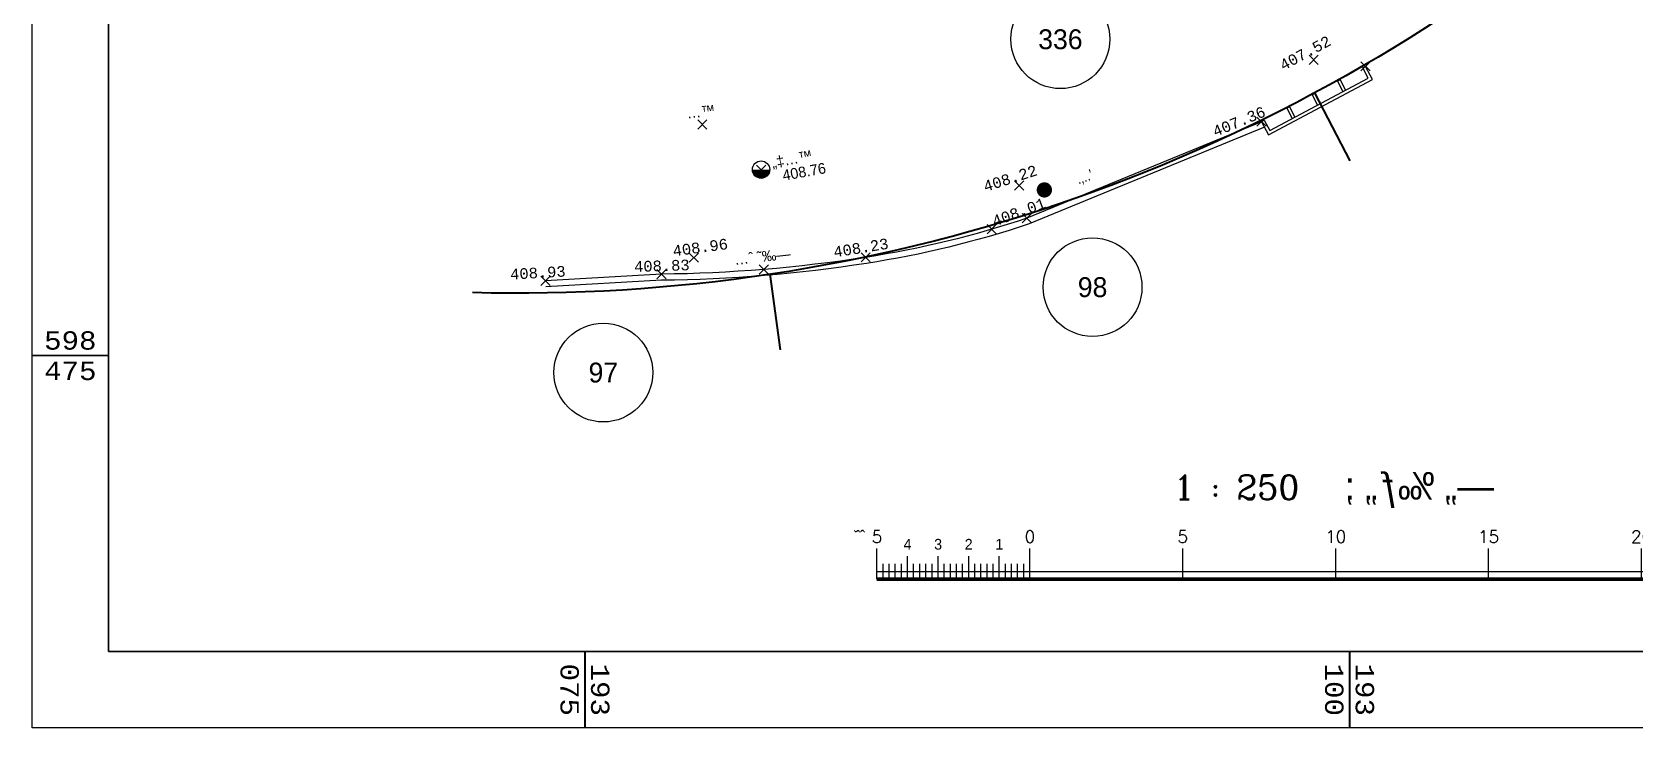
# Model space of a CAD drawing. Extents: x 193057 to 193206, y 598463 to 598548.
# Drawn here: x 193056.9 to 193109.3, y 598462.8 to 598485.6 of the extents above; entities that cross this region are included whole.
import ezdxf
from ezdxf.enums import TextEntityAlignment as Align

# ---------------------------------------------------------------- set-up
doc = ezdxf.new("R2010")
doc.units = 0
doc.header["$PDMODE"] = 3
doc.header["$PDSIZE"] = 0.15
for name, color, linetype in [('0-GV-MS', 10, 'Continuous'), ('1', 7, 'Continuous'), ('1201', 7, 'Continuous'), ('1202', 7, 'Continuous'), ('HASML', 4, 'Continuous'), ('KIR', 32, 'Continuous'), ('logo', 7, 'Continuous'), ('OVI-KIR', 7, 'Continuous'), ('POCODE', 3, 'Continuous'), ('POELEV', 7, 'Continuous'), ('RIZUF', 10, 'Continuous'), ('VAR', 7, 'Continuous')]:
    doc.layers.add(name, color=color, linetype=linetype)
doc.layers.add('GVUL', color=220, linetype='Continuous', lineweight=40)
for name, color, linetype, plot in [('PO', 2, 'Continuous', False), ('PONAME', 4, 'Continuous', False), ('Vp', 6, 'Continuous', False)]:
    doc.layers.add(name, color=color, linetype=linetype, plot=plot)
doc.styles.add('Border_Coord', font='monotxt.shx')
doc.styles.add('HBG', font='hbg')
doc.styles.add('HEBTXT', font='hebtxt.shx')
doc.styles.add('M', font='monotxt')
doc.styles.add('ROMANC', font='romanc')
doc.styles.add('TRHEBTXT', font='HEBTXT.SHX')
doc.styles.add('TXT', font='txt')

# ---------------------------------------------------------------- blocks, each defined once
blk = doc.blocks.new('*U13')
at = {"color": 0}
for p, q in [((-0.2633325060305651, -0.01999999998952262), (0.2633325060305651, -0.01999999998952262)), ((-0.2610440743010258, -0.04000000000814907), (0.2610440743155777, -0.04000000000814907)), ((-0.2571847754734335, -0.05999999999767169), (0.2571847754588816, -0.05999999999767169)), ((-0.2516823568148538, -0.07999999998719431), (0.2516823568148538, -0.07999999998719431)), ((-0.2444258757459465, -0.1000000000058208), (0.2444258757459465, -0.1000000000058208)), ((-0.2352530737989582, -0.1199999999953434), (0.2352530737989582, -0.1199999999953434)), ((-0.2239285795512842, -0.139999999984866), (0.2239285795367323, -0.139999999984866)), ((-0.2101047565665795, -0.1600000000034925), (0.2101047565665795, -0.1600000000034925)), ((-0.1932459798699711, -0.1799999999930151), (0.1932459798699711, -0.1799999999930151)), ((-0.1724645143985981, -0.2000000000116415), (0.1724645143985981, -0.2000000000116415)), ((-0.1460958888201276, -0.2200000000011642), (0.1460958888201276, -0.2200000000011642)), ((-0.1101998581580119, -0.2399999999906868), (0.1101998581289081, -0.2399999999906868)), ((-0.04630344187899027, -0.2600000000093132), (0.04630344189354219, -0.2600000000093132))]:
    blk.add_line(p, q, dxfattribs=at)
blk.add_circle((0, 0), 0.2840909099759301, dxfattribs=at)
at = {"layer": 'PO'}
blk.add_point((0, 0), dxfattribs=at)
at = {"color": 0, "style": 'HEBTXT', "flags": 8}
blk.add_attdef('TYPE', text='', height=0.35, dxfattribs=at).set_placement((-0.4706142467723193, -0.1276262392396221), align=Align.RIGHT)
at = {"layer": 'POELEV', "color": 0, "style": 'HEBTXT'}
blk.add_attdef('ELEV', text='', height=0.35, dxfattribs=at).set_placement((0.6871909398756184, -0.7238138057337444), align=Align.RIGHT)
at = {"layer": 'PONAME', "style": 'HEBTXT'}
blk.add_attdef('NAME', (0, 0.3599999999860302), '', height=0.35, dxfattribs=at)
blk = doc.blocks.new('POKIR')
at = {"layer": 'PO', "color": 30}
blk.add_point((0, 0), dxfattribs=at)
at = {"layer": 'POELEV', "style": 'M'}
blk.add_attdef('ELEV', text='', height=0.35, dxfattribs=at).set_placement((0.8099999999976717, 0), align=Align.RIGHT)
at = {"layer": 'PONAME', "color": 30, "style": 'HEBTXT'}
blk.add_attdef('NAME', (0, 0.3599999999860302), '', height=0.4, dxfattribs=at)
blk = doc.blocks.new('HAGC')
at = {"color": 0, "const_width": 0.25}
blk.add_lwpolyline([(-0.125, 0, 1), (0.125, 0, 1)], format="xyb", close=True, dxfattribs=at)
at = {"layer": 'PO'}
blk.add_point((0, 0), dxfattribs=at)
at = {"color": 0, "style": 'HEBTXT'}
blk.add_attdef('NUMBR', text='', height=0.35, dxfattribs=at).set_placement((-0.281267603301103, 0.3817561720555886), align=Align.RIGHT)
at = {"color": 0, "style": 'HEBTXT', "width": 0.9, "flags": 8}
blk.add_attdef('DESC', text='', height=0.35, dxfattribs=at).set_placement((-0.6300032977012506, -0.1819363267698009), align=Align.RIGHT)
at = {"layer": 'POELEV', "color": 0, "style": 'HEBTXT'}
blk.add_attdef('ELEV', text='', height=0.35, dxfattribs=at).set_placement((0.8190552486630622, -0.70417003944186), align=Align.RIGHT)
at = {"layer": 'PONAME', "style": 'HEBTXT'}
blk.add_attdef('NAME', (0, 0.3599999999860302), '', height=0.35, dxfattribs=at)
blk = doc.blocks.new('PO0')
at = {"layer": 'PO'}
blk.add_point((0, 0), dxfattribs=at)
at = {"layer": 'POCODE', "style": 'HEBTXT'}
blk.add_attdef('CODE', text='', height=0.4, dxfattribs=at).set_placement((0, -0.5623510060150467), align=Align.CENTER)
at = {"layer": 'POELEV', "style": 'M'}
blk.add_attdef('ELEV', text='', height=0.35, dxfattribs=at).set_placement((0.8099999999976717, 0), align=Align.RIGHT)
at = {"layer": 'PONAME', "color": 0, "style": 'HEBTXT'}
blk.add_attdef('NAME', (0, 0.3599999999860302), '', height=0.4, dxfattribs=at)
blk = doc.blocks.new('KIRBT')
at = {"layer": 'PO'}
blk.add_point((0, 0), dxfattribs=at)
at = {"color": 0, "style": 'HEBTXT', "flags": 8}
blk.add_attdef('KIR_TYPE', text='', height=0.35, dxfattribs=at).set_placement((0, 0.25), align=Align.CENTER)
at = {"layer": 'OVI-KIR', "color": 0, "style": 'HEBTXT', "flags": 9}
blk.add_attdef('KIR_OVI', text='', height=0.35, dxfattribs=at).set_placement((-1.483333333333334, 0.25), align=Align.RIGHT)
blk = doc.blocks.new('SCAL250')
at = {"layer": '1', "color": 0, "linetype": 'Continuous'}
for p, q in [((-15, 0.03087262921621914), (-15, 1.030872629216219)), ((-14.80000000000001, 0.03087262921621914), (-14.80000000000001, 0.5308726292162191)), ((-14.60000000000002, 0.03087262921621914), (-14.60000000000002, 0.5308726292162191)), ((-14.40000000000003, 0.03087262921621914), (-14.40000000000003, 0.5308726292162191)), ((-14.19999999999999, 0.03087262921621914), (-14.19999999999999, 0.5308726292162191)), ((-14, 0.2808726292162191), (-14, 0.7808726292162191)), ((-14, 0.03087262921621914), (-14, 0.5308726292162191)), ((-13.80000000000001, 0.03087262921621914), (-13.80000000000001, 0.5308726292162191)), ((-13.60000000000002, 0.03087262921621914), (-13.60000000000002, 0.5308726292162191)), ((-13.40000000000003, 0.03087262921621914), (-13.40000000000003, 0.5308726292162191)), ((-13.19999999999999, 0.03087262921621914), (-13.19999999999999, 0.5308726292162191)), ((-13, 0.2808726292162191), (-13, 0.7808726292162191)), ((-13, 0.03087262921621914), (-13, 0.5308726292162191)), ((-12.80000000000001, 0.03087262921621914), (-12.80000000000001, 0.5308726292162191)), ((-12.60000000000002, 0.03087262921621914), (-12.60000000000002, 0.5308726292162191)), ((-12.40000000000003, 0.03087262921621914), (-12.40000000000003, 0.5308726292162191)), ((-12.19999999999999, 0.03087262921621914), (-12.19999999999999, 0.5308726292162191)), ((-12, 0.2808726292162191), (-12, 0.7808726292162191)), ((-12, 0.03087262921621914), (-12, 0.5308726292162191)), ((-11.80000000000001, 0.03087262921621914), (-11.80000000000001, 0.5308726292162191)), ((-11.60000000000002, 0.03087262921621914), (-11.60000000000002, 0.5308726292162191)), ((-11.40000000000003, 0.03087262921621914), (-11.40000000000003, 0.5308726292162191)), ((-11.19999999999999, 0.03087262921621914), (-11.19999999999999, 0.5308726292162191)), ((-11, 0.2808726292162191), (-11, 0.7808726292162191)), ((-11, 0.03087262921621914), (-11, 0.5308726292162191)), ((-10.80000000000001, 0.03087262921621914), (-10.80000000000001, 0.5308726292162191)), ((-10.60000000000002, 0.03087262921621914), (-10.60000000000002, 0.5308726292162191)), ((-10.40000000000003, 0.03087262921621914), (-10.40000000000003, 0.5308726292162191)), ((-10.19999999999999, 0.03087262921621914), (-10.19999999999999, 0.5308726292162191)), ((-10, 0.03087262921621914), (-10, 1.030872629216219)), ((-5, 0.03087262921621914), (-5, 1.030872629216219)), ((0, 0.03087262921621914), (0, 1.030872629216219)), ((5, 0.03087262921621914), (5, 1.030872629216219)), ((10, 0), (10, 1.030872629216219)), ((14.99999999999994, 0.03087262921621914), (14.99999999999994, 1.030872629216219)), ((-15, 0.2808726292162191), (14.99999999999994, 0.2808726292162049)), ((-15, 0.08087262921617366), (14.99999999999994, 0.08087262921617366)), ((-15, 0.03087262921621914), (14.99999999999994, 0.03087262921621914)), ((-15, 0), (14.99999999999994, 0))]:
    blk.add_line(p, q, dxfattribs=at)
at = {"layer": '1', "color": 0, "linetype": 'Continuous', "style": 'ROMANC'}
blk.add_text('1 : 250', height=0.8, dxfattribs=at).set_placement((-1.190205313270747, 2.636169449426232), align=Align.RIGHT)
at = {"layer": '1', "color": 0, "linetype": 'Continuous', "style": 'HBG', "text_generation_flag": 2}
for s, height, p in [('—„ ‰ƒ„ ;', 0.9, (0.2953499002749602, 2.636169449426232)), ('ˆ˜', 0.4, (15.47324822711835, 1.224935736299583))]:
    blk.add_text(s, height=height, dxfattribs=at).set_placement(p, align=Align.RIGHT)
blk.add_text('ˆ˜', height=0.4, dxfattribs=at).set_placement((-15.38769700217074, 1.224935736299583))
at = {"layer": '1', "color": 0, "linetype": 'Continuous'}
for s, height, style, p in [('5', 0.4, 'ROMANC', (-15, 1.224935736299583)), ('0', 0.4, 'ROMANC', (-10, 1.224935736299583)), ('5', 0.4, 'ROMANC', (-5, 1.224935736299583)), ('10', 0.4, 'ROMANC', (0, 1.224935736299583)), ('15', 0.4, 'ROMANC', (5, 1.224935736299583)), ('20', 0.4, 'ROMANC', (10, 1.224935736299583)), ('25', 0.4, 'ROMANC', (14.99999999999994, 1.224935736299583)), ('4', 0.35, 'TXT', (-14, 1)), ('3', 0.35, 'TXT', (-13, 1)), ('2', 0.35, 'TXT', (-12, 1)), ('1', 0.35, 'TXT', (-11, 1))]:
    blk.add_text(s, height=height, dxfattribs=dict(at, style=style)).set_placement(p, align=Align.CENTER)
blk = doc.blocks.new('1202')
at = {"layer": '1201'}
blk.add_lwpolyline([(5, 0), (-5, 0)], dxfattribs=at)
at = {"layer": '1201', "style": 'Border_Coord', "width": 1.1}
for tag, p in [('C1', (0, 2)), ('C2', (0, -2))]:
    blk.add_attdef(tag, text='', height=2.4, dxfattribs=at).set_placement(p, align=Align.MIDDLE)
blk = doc.blocks.new('*U91')
at = {"layer": '1201'}
h = blk.add_hatch(dxfattribs=at)
h.set_pattern_fill('_USER', color=256, scale=25, angle=90, style=0, pattern_type=0)
h.set_pattern_definition([(90, (0, 0), (-25, 1.530757942277972e-15), [])])
h.paths.add_polyline_path([(193059.4223990914, 598465.3183912588), (193059.4223990914, 598545.5683912588), (193139.6723990914, 598545.5683912588), (193139.6723990914, 598465.3183912588)], flags=17)
h.paths.add_polyline_path([(193059.4223990914, 598548.0683912588), (193139.6723990914, 598548.0683912588), (193139.6723990914, 598545.5683912588), (193139.6723990914, 598465.3183912588), (193139.6723990914, 598462.8183912588), (193059.4223990914, 598462.8183912588), (193059.4223990914, 598465.3183912588), (193059.4223990914, 598545.5683912588)])
h = blk.add_hatch(dxfattribs=at)
h.set_pattern_fill('_USER', color=256, scale=25, style=0, pattern_type=0)
h.set_pattern_definition([(0, (0, 0), (0, 25), [])])
h.paths.add_polyline_path([(193059.4223990914, 598465.3183912588), (193059.4223990914, 598545.5683912588), (193139.6723990914, 598545.5683912588), (193139.6723990914, 598465.3183912588)], flags=17)
h.paths.add_polyline_path([(193059.4223990914, 598465.3183912588), (193056.9223990914, 598465.3183912588), (193056.9223990914, 598545.5683912588), (193059.4223990914, 598545.5683912588), (193139.6723990914, 598545.5683912588), (193142.1723990914, 598545.5683912588), (193142.1723990914, 598465.3183912588), (193139.6723990914, 598465.3183912588)])
at = {"layer": '1201', "flags": 128}
blk.add_lwpolyline([(193059.4223990914, 598465.3183912588), (193059.4223990914, 598545.5683912588), (193139.6723990914, 598545.5683912588), (193139.6723990914, 598465.3183912588)], close=True, dxfattribs=at)
at = {"layer": '1202', "color": 0, "flags": 128}
blk.add_lwpolyline([(193056.9223990914, 598462.8183912588), (193056.9223990914, 598548.0683912588), (193142.1723990914, 598548.0683912588), (193142.1723990914, 598462.8183912588)], close=True, dxfattribs=at)
at = {"layer": '1201', "xscale": 0.25, "yscale": 0.25, "zscale": 0.25}
blk.add_blockref('1202', (193058.1723990914, 598475), dxfattribs=at).add_auto_attribs({'C2': '475', 'C1': '598'})
at = {"layer": '1201', "xscale": 0.25, "yscale": 0.25, "zscale": 0.25, "rotation": 270}
for p, values in [((193075, 598464.0683912588), {'C2': '075', 'C1': '193'}), ((193100, 598464.0683912588), {'C2': '100', 'C1': '193'})]:
    blk.add_blockref('1202', p, dxfattribs=at).add_auto_attribs(values)
blk = doc.blocks.new('0-number')
blk.add_circle((0, 0), 1.615720647933863)
at = {"style": 'TRHEBTXT'}
blk.add_attdef('N', text='', height=0.65, dxfattribs=at).set_placement((3.552713678800501e-15, 0), align=Align.MIDDLE_CENTER)
blk = doc.blocks.new('SMSHT')
at = {"layer": 'PO'}
blk.add_point((0, 0), dxfattribs=at)
at = {"color": 0, "style": 'HEBTXT', "flags": 8}
blk.add_attdef('COVER_TYPE', text='', height=0.35, dxfattribs=at).set_placement((0, 0.25), align=Align.CENTER)

msp = doc.modelspace()

# ---------------------------------------------------------------- linework, layer by layer
at = {"layer": 'GVUL'}
msp.add_lwpolyline([(193109.4991959163, 598490.9797294379), (193107.4483313952, 598489.3175489857, -0.178948733588622), (193071.3219598024, 598477.0664174436, -0.178948733588622)], format="xyb", dxfattribs=at)
for points in [[(193098.8564956773, 598483.6003641695), (193100.0102306293, 598481.3825058196)], [(193081.0493349373, 598477.6655433144), (193081.3864445761, 598475.188376164)]]:
    msp.add_lwpolyline(points, dxfattribs=at)
at = {"layer": 'KIR'}
for points in [[(193097.208271202, 598482.7069914341), (193097.12, 598482.66), (193097.3463598829, 598482.2347935901), (193100.7463598829, 598484.0447935901), (193100.52, 598484.47), (193100.4317287979, 598484.4230085659)], [(193097.208271202, 598482.7069914341), (193097.3876396509, 598482.3700562264), (193100.6110972467, 598484.0860733582), (193100.4317287979, 598484.4230085659)], [(193098.8609118466, 598483.5855146688), (193098.7726351418, 598483.5385203054)], [(193099.6920691762, 598484.0292485908), (193099.603797974, 598483.9822571566)], [(193098.0362020259, 598483.1477428434), (193097.9479308237, 598483.1007514093)]]:
    msp.add_lwpolyline(points, dxfattribs=at)
at = {"layer": 'KIR', "flags": 128}
for points in [[(193098.8603761737, 598483.5864943749), (193099.0435068011, 598483.251561974)], [(193099.603797974, 598483.9822571566), (193099.7831664229, 598483.6453219489)], [(193099.6920691762, 598484.0292485907), (193099.871437625, 598483.6923133831)], [(193097.9479308237, 598483.1007514093), (193098.1272992725, 598482.7638162015)], [(193098.0362020259, 598483.1477428434), (193098.2155704747, 598482.8108076355)], [(193098.7726351419, 598483.5385203055), (193098.9557657693, 598483.2035879046)]]:
    msp.add_lwpolyline(points, dxfattribs=at)
for points in [[(193097.12, 598482.66), (193089.45, 598479.5, -0.04186604629679678), (193084.18, 598478.22, -0.03623439713175892), (193077.5, 598477.67), (193073.71, 598477.45)], [(193097.214439615, 598482.4825996181), (193089.51982771, 598479.3124596416, -0.04191897353495771), (193084.2107944337, 598478.0223849629, -0.03620838176827798), (193077.5067754106, 598477.4700566278), (193073.7215899888, 598477.250336102)]]:
    msp.add_lwpolyline(points, format="xyb", dxfattribs=at)
at = {"layer": 'logo'}
msp.add_lwpolyline([(193059.4223990914, 598465.3183912588), (193139.6723990914, 598465.3183912588), (193139.6723990914, 598545.5683912588), (193059.4223990914, 598545.5683912588)], close=True, dxfattribs=at)
at = {"layer": 'Vp', "flags": 128}
msp.add_lwpolyline([(193056.9223990914, 598462.8183912588), (193056.9223990914, 598548.0683912588), (193205.6288307457, 598548.0683912588), (193205.6288307457, 598462.8183912588)], close=True, dxfattribs=at)

# ---------------------------------------------------------------- block references
at = {"layer": '0-GV-MS'}
for p, values in [((193090.5449837093, 598485.3578348026), {'N': '336'}), ((193091.5973868792, 598477.2446901986), {'N': '98'}), ((193075.601452952, 598474.4496121223), {'N': '97'})]:
    msp.add_blockref('0-number', p, dxfattribs=at).add_auto_attribs(values)
at = {"layer": '1'}
msp.add_blockref('SCAL250', (193099.5473990914, 598467.6559018842, -36.75), dxfattribs=at)
at = {"layer": '1202'}
msp.add_blockref('*U91', (0, 0), dxfattribs=at)
at = {"layer": 'HASML'}
ref = msp.add_blockref('HAGC', (193090.0209999999, 598480.4270000001, 408.1199999999999), dxfattribs=at)
ref.add_attrib('DESC', '.‚..’', dxfattribs={"layer": '0', "color": 0, "height": 0.35, "rotation": 18.90665462987151, "style": 'HEBTXT', "width": 0.9000000000000001}).set_placement((193091.6450908449, 598480.7833692301, 408.1199999999999), align=Align.RIGHT)
at = {"layer": 'KIR'}
for p in [(193100.52, 598484.4699999997, 407.0900000000001), (193088.3, 598479.1400000001, 408.02)]:
    msp.add_blockref('POKIR', p, dxfattribs=at)
ref = msp.add_blockref('POKIR', (193097.12, 598482.6600000001, 407.3600000000001), dxfattribs=at)
ref.add_attrib('ELEV', '407.36', dxfattribs={"layer": 'POELEV', "height": 0.35, "rotation": 22.39140559888748, "style": 'M'}).set_placement((193097.2902092208, 598482.8517723316, 407.3600000000001), align=Align.RIGHT)
ref = msp.add_blockref('POKIR', (193089.4500000001, 598479.5, 408.01), dxfattribs=at)
ref.add_attrib('ELEV', '408.01', dxfattribs={"layer": 'POELEV', "height": 0.35, "rotation": 20.25441978943223, "style": 'M'}).set_placement((193090.097359068, 598479.8528907861, 408.01), align=Align.RIGHT)
ref = msp.add_blockref('POKIR', (193084.1800000001, 598478.2199999997, 408.23), dxfattribs=at)
ref.add_attrib('ELEV', '408.23', dxfattribs={"layer": 'POELEV', "height": 0.35, "rotation": 9.154383360390078, "style": 'M'}).set_placement((193084.9479588307, 598478.5067540177, 408.23), align=Align.RIGHT)
ref = msp.add_blockref('KIRBT', (193080.8499644592, 598477.8239771136), dxfattribs=dict(at, rotation=6.434866538268439))
ref.add_attrib('KIR_TYPE', '…ˆ ˜‰—', dxfattribs={"layer": '0', "color": 0, "height": 0.35, "rotation": 6.434866538268441, "style": 'HEBTXT'}).set_placement((193080.8219460455, 598478.0724020891), align=Align.CENTER)
ref = msp.add_blockref('POKIR', (193073.71, 598477.4500000002, 408.9300000000001), dxfattribs=at)
ref.add_attrib('ELEV', '408.93', dxfattribs={"layer": 'POELEV', "height": 0.35, "rotation": 3.322148400630358, "style": 'M'}).set_placement((193074.3777935535, 598477.5941036645, 408.9300000000001), align=Align.RIGHT)
ref = msp.add_blockref('POKIR', (193077.5, 598477.6699999999, 408.8299999999999), dxfattribs=at)
ref.add_attrib('ELEV', '408.83', dxfattribs={"layer": 'POELEV', "height": 0.35, "rotation": 1.897982181435721, "style": 'M'}).set_placement((193078.427723302, 598477.799912825, 408.8299999999999), align=Align.RIGHT)
at = {"layer": 'RIZUF'}
ref = msp.add_blockref('PO0', (193098.824, 598484.682, 407.52), dxfattribs=at)
ref.add_attrib('ELEV', '407.52', dxfattribs={"layer": 'POELEV', "height": 0.35, "rotation": 28.40916001901431, "style": 'M'}).set_placement((193099.4321108444, 598485.1874519236, 407.52), align=Align.RIGHT)
ref = msp.add_blockref('SMSHT', (193078.8379446199, 598482.566044865), dxfattribs=dict(at, rotation=6.367387019801515))
ref.add_attrib('COVER_TYPE', '…™', dxfattribs={"layer": '0', "color": 0, "height": 0.35, "rotation": 6.367387019791107, "style": 'HEBTXT'}).set_placement((193078.8102188055, 598482.8145026667), align=Align.CENTER)
ref = msp.add_blockref('PO0', (193089.198, 598480.5699999998, 408.22), dxfattribs=at)
ref.add_attrib('ELEV', '408.22', dxfattribs={"layer": 'POELEV', "height": 0.35, "rotation": 17.89383438955638, "style": 'M'}).set_placement((193089.8218624133, 598480.9185417625, 408.22), align=Align.RIGHT)
ref = msp.add_blockref('PO0', (193078.558, 598478.2110000001, 408.96), dxfattribs=at)
ref.add_attrib('ELEV', '408.96', dxfattribs={"layer": 'POELEV', "height": 0.35, "rotation": 7.560477184310166, "style": 'M'}).set_placement((193079.6944293646, 598478.4926112357, 408.96), align=Align.RIGHT)
at = {"layer": 'VAR'}
ref = msp.add_blockref('*U13', (193080.76, 598481.0899999999, 408.76), dxfattribs=at)
ref.add_attrib('ELEV', '408.76', dxfattribs={"layer": 'POELEV', "color": 0, "height": 0.35, "rotation": 10.13500268729508, "style": 'HEBTXT'}).set_placement((193082.9019323721, 598480.9786436349, 408.76), align=Align.RIGHT)
ref.add_attrib('TYPE', '„‡…™', dxfattribs={"layer": '0', "color": 0, "height": 0.35, "rotation": 10.34855786828576, "style": 'HEBTXT'}).set_placement((193082.4656267193, 598481.390412781, 408.76), align=Align.RIGHT)

doc.saveas('drawing.dxf')
